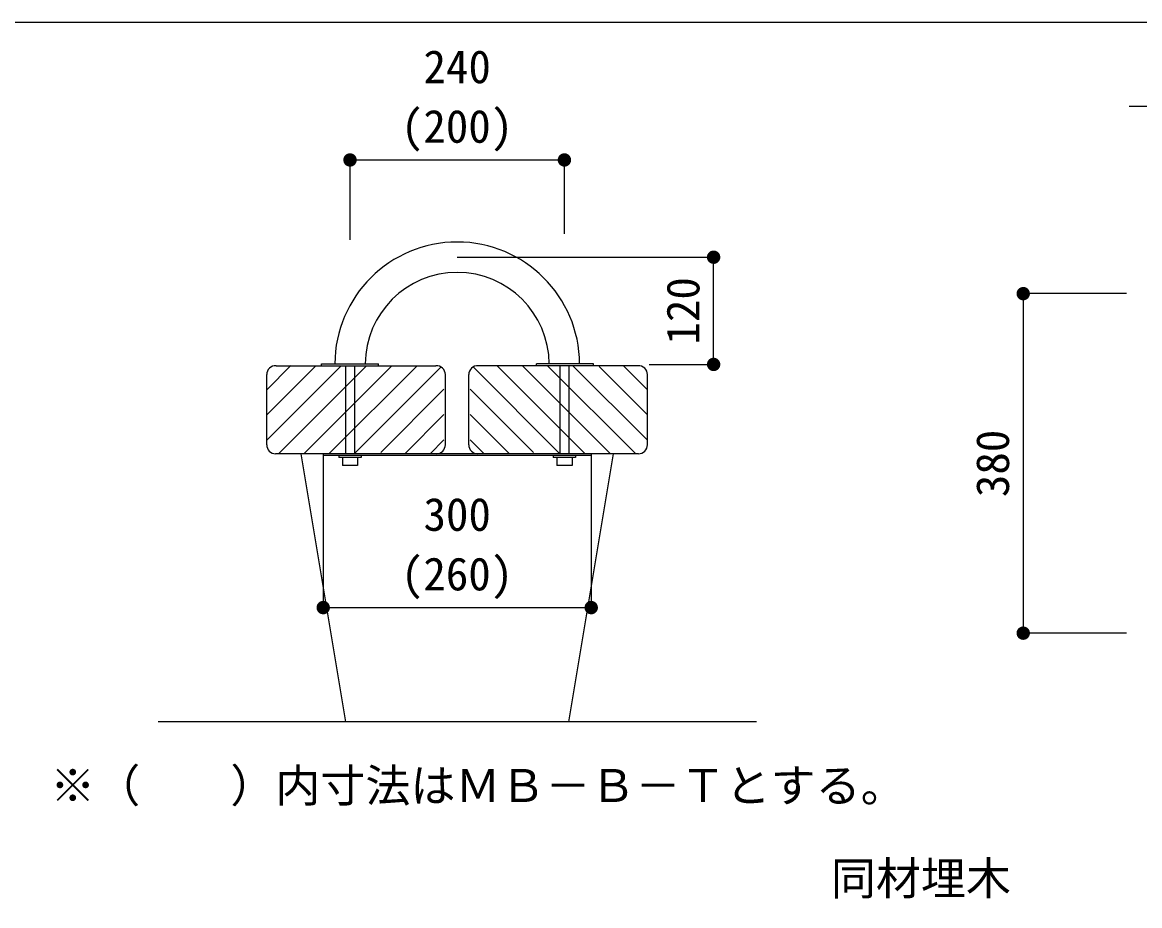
# Model space of a CAD drawing. Units: millimetres at full size, sheet at 1:20. Extents: x 173 to 5649, y 2106 to 5839.
# Drawn here: x 2496 to 3747, y 4741 to 5729 of the extents above; entities that cross this region are included whole.
import ezdxf
from ezdxf.enums import TextEntityAlignment as Align

# ---------------------------------------------------------------- set-up
doc = ezdxf.new("R2010")
doc.units = ezdxf.units.MM
doc.header["$LTSCALE"] = 20
for name, color, linetype, lineweight in [('_0-0_', 7, 'Continuous', 25), ('ハッチ', 4, 'Continuous', 25), ('寸法', 3, 'Continuous', 25), ('本体', 7, 'Continuous', 25)]:
    doc.layers.add(name, color=color, linetype=linetype, lineweight=lineweight)
doc.styles.add('ＭＳ ゴシック', font='')
doc.styles.get('ＭＳ ゴシック').set_extended_font_data('MS Gothic')

# ---------------------------------------------------------------- blocks, each defined once
blk = doc.blocks.new('filled_dot')
at = {"color": 0, "linetype": 'Continuous', "lineweight": -2, "const_width": 1.25}
blk.add_lwpolyline([(-0.625, 0, 1), (0.625, 0, 1)], format="xyb", close=True, dxfattribs=at)

msp = doc.modelspace()

# ---------------------------------------------------------------- linework, layer by layer
at = {"layer": '_0-0_'}
for p, q in [((2807.69, 5246.52), (2857.69, 4946.52)), ((2854.19, 5242.52), (2854.19, 5233.52)), ((2871.19, 5242.52), (2871.19, 5233.52)), ((3107.69, 4946.52), (3157.69, 5246.52)), ((2871.19, 5233.52), (2854.19, 5233.52)), ((3317.55, 4946.52), (2647.84, 4946.52))]:
    msp.add_line(p, q, dxfattribs=at)
at = {"layer": '_0-0_', "color": 6}
msp.add_lwpolyline([(5649.01, 5729.4), (172.75, 5729.4), (172.75, 2105.77), (5649.01, 2105.77)], close=True, dxfattribs=at)
at = {"layer": '_0-0_'}
for radius, start, end in [(137, 0.23935, 179.76065), (103, 0.31836, 179.68164)]:
    msp.add_arc((2982.69, 5346.52), radius, start, end, dxfattribs=at)
at = {"layer": 'ハッチ'}
for p, q in [((2769.4, 5318.23), (2796.6, 5345.43)), ((2769.4, 5261.66), (2852.83, 5345.1)), ((2769.4, 5289.94), (2823.56, 5344.1)), ((2782.55, 5246.52), (2881.12, 5345.1)), ((2810.83, 5246.52), (2909.4, 5345.1)), ((2839.11, 5246.52), (2937.69, 5345.1)), ((2867.4, 5246.52), (2964.55, 5343.68)), ((3097.65, 5246.52), (3000.5, 5343.68)), ((3125.93, 5246.52), (3027.36, 5345.1)), ((3154.22, 5246.52), (3055.65, 5345.1)), ((3182.5, 5246.52), (3083.93, 5345.1)), ((3195.65, 5261.66), (3112.21, 5345.1)), ((3195.65, 5289.94), (3141.49, 5344.1)), ((3195.65, 5318.23), (3168.45, 5345.43)), ((2897.09, 5247.93), (2967.89, 5318.73)), ((3067.96, 5247.93), (2997.16, 5318.73)), ((2923.97, 5246.52), (2967.89, 5290.44)), ((3041.08, 5246.52), (2997.16, 5290.44)), ((2952.25, 5246.52), (2967.89, 5262.16)), ((3012.8, 5246.52), (2997.16, 5262.16))]:
    msp.add_line(p, q, dxfattribs=at)
at = {"layer": '寸法'}
for p, q in [((3734.89, 5635.44), (4151.17, 5635.44)), ((2862.69, 5575.38), (3102.69, 5575.38)), ((2862.69, 5485.93), (2862.69, 5575.38)), ((3102.69, 5492.69), (3102.69, 5575.38)), ((2982.69, 5466.52), (3269.71, 5466.52)), ((3269.71, 5346.52), (3269.71, 5466.52)), ((3616.3, 5425.73), (3616.3, 5045.73)), ((3731.94, 5425.73), (3616.3, 5425.73)), ((3197.69, 5346.52), (3269.71, 5346.52)), ((2832.69, 5244.52), (2832.69, 5074.34)), ((3132.69, 5244.52), (3132.69, 5074.34)), ((2832.69, 5074.34), (3132.69, 5074.34)), ((3731.94, 5045.73), (3616.3, 5045.73))]:
    msp.add_line(p, q, dxfattribs=at)
at = {"layer": '本体'}
for p, q in [((2779.89, 5345.1), (2958.9, 5345.1)), ((2830.69, 5347.1), (2894.69, 5347.1)), ((2830.69, 5345.1), (2830.69, 5347.1)), ((2857.69, 5345.1), (2857.69, 5246.52)), ((2867.69, 5345.1), (2867.69, 5246.52)), ((2894.69, 5345.1), (2894.69, 5347.1)), ((3185.16, 5345.1), (3006.14, 5345.1)), ((3135.27, 5347.1), (3071.27, 5347.1)), ((3071.27, 5345.1), (3071.27, 5347.1)), ((3097.69, 5345.1), (3097.69, 5246.52)), ((3107.69, 5345.1), (3107.69, 5246.52)), ((3135.27, 5345.1), (3135.27, 5347.1)), ((2769.4, 5256.52), (2769.4, 5335.11)), ((2969.4, 5256.52), (2969.4, 5335.11)), ((2995.65, 5256.52), (2995.65, 5335.11)), ((3195.65, 5256.52), (3195.65, 5335.11)), ((3185.65, 5246.52), (2779.4, 5246.52)), ((2832.69, 5246.52), (2832.69, 5244.52)), ((2997.69, 5244.52), (2832.69, 5244.52)), ((2850.19, 5244.52), (2850.19, 5242.52)), ((2875.19, 5242.52), (2850.19, 5242.52)), ((2875.19, 5244.52), (2875.19, 5242.52)), ((3132.69, 5244.52), (2997.69, 5244.52)), ((3090.19, 5244.52), (3090.19, 5242.52)), ((3115.19, 5242.52), (3090.19, 5242.52)), ((3094.19, 5242.52), (3094.19, 5233.52)), ((3111.19, 5242.52), (3111.19, 5233.52)), ((3115.19, 5244.52), (3115.19, 5242.52)), ((3132.69, 5246.52), (3132.69, 5244.52)), ((3111.19, 5233.52), (3094.19, 5233.52))]:
    msp.add_line(p, q, dxfattribs=at)
for centre, start, end in [((2779.4, 5335.11), 87.17975, 180), ((2959.4, 5335.11), 360, 92.82025), ((3005.65, 5335.11), 87.17975, 180), ((3185.65, 5335.11), 360, 92.82025), ((2779.4, 5256.52), 180, 270), ((2959.4, 5256.52), 270, 0), ((3005.65, 5256.52), 180, 270), ((3185.65, 5256.52), 270, 0)]:
    msp.add_arc(centre, 10, start, end, dxfattribs=at)

# ---------------------------------------------------------------- block references
at = {"layer": '寸法', "xscale": 6, "yscale": 6}
for p in [(2862.69, 5575.38), (2832.69, 5074.34)]:
    msp.add_blockref('filled_dot', p, dxfattribs=at)
for p, rotation in [((3102.69, 5575.38), 180), ((3269.71, 5466.52), 270), ((3616.3, 5425.73), 270), ((3269.71, 5346.52), 90), ((3132.69, 5074.34), 180), ((3616.3, 5045.73), 90)]:
    msp.add_blockref('filled_dot', p, dxfattribs=dict(at, rotation=rotation))

# ---------------------------------------------------------------- texts
at = {"layer": '_0-0_', "color": 3, "style": 'ＭＳ ゴシック'}
for s, p in [('※（\u3000\u3000）内寸法はＭＢ－Ｂ－Ｔとする。', (2527.12, 4845.62)), ('同材埋木', (3401.01, 4741.73))]:
    msp.add_text(s, height=36.95, dxfattribs=at).set_placement(p, align=Align.BOTTOM_LEFT)
at = {"layer": '寸法', "style": 'ＭＳ ゴシック'}
for s, p in [('240', (2982.69, 5650.2)), ('300', (2982.69, 5149.16))]:
    msp.add_text(s, height=36.95, dxfattribs=at).set_placement(p, align=Align.BOTTOM_CENTER)
for s, p in [('(200)', (2919.69, 5583.53)), ('(260)', (2919.69, 5082.49))]:
    msp.add_text(s, height=36.95, dxfattribs=at).set_placement(p, align=Align.BOTTOM_LEFT)
for s, p in [('120', (3264.91, 5406.52)), ('380', (3611.5, 5235.73))]:
    msp.add_text(s, height=36.95, rotation=90, dxfattribs=at).set_placement(p, align=Align.BOTTOM_CENTER)

doc.saveas('drawing.dxf')
